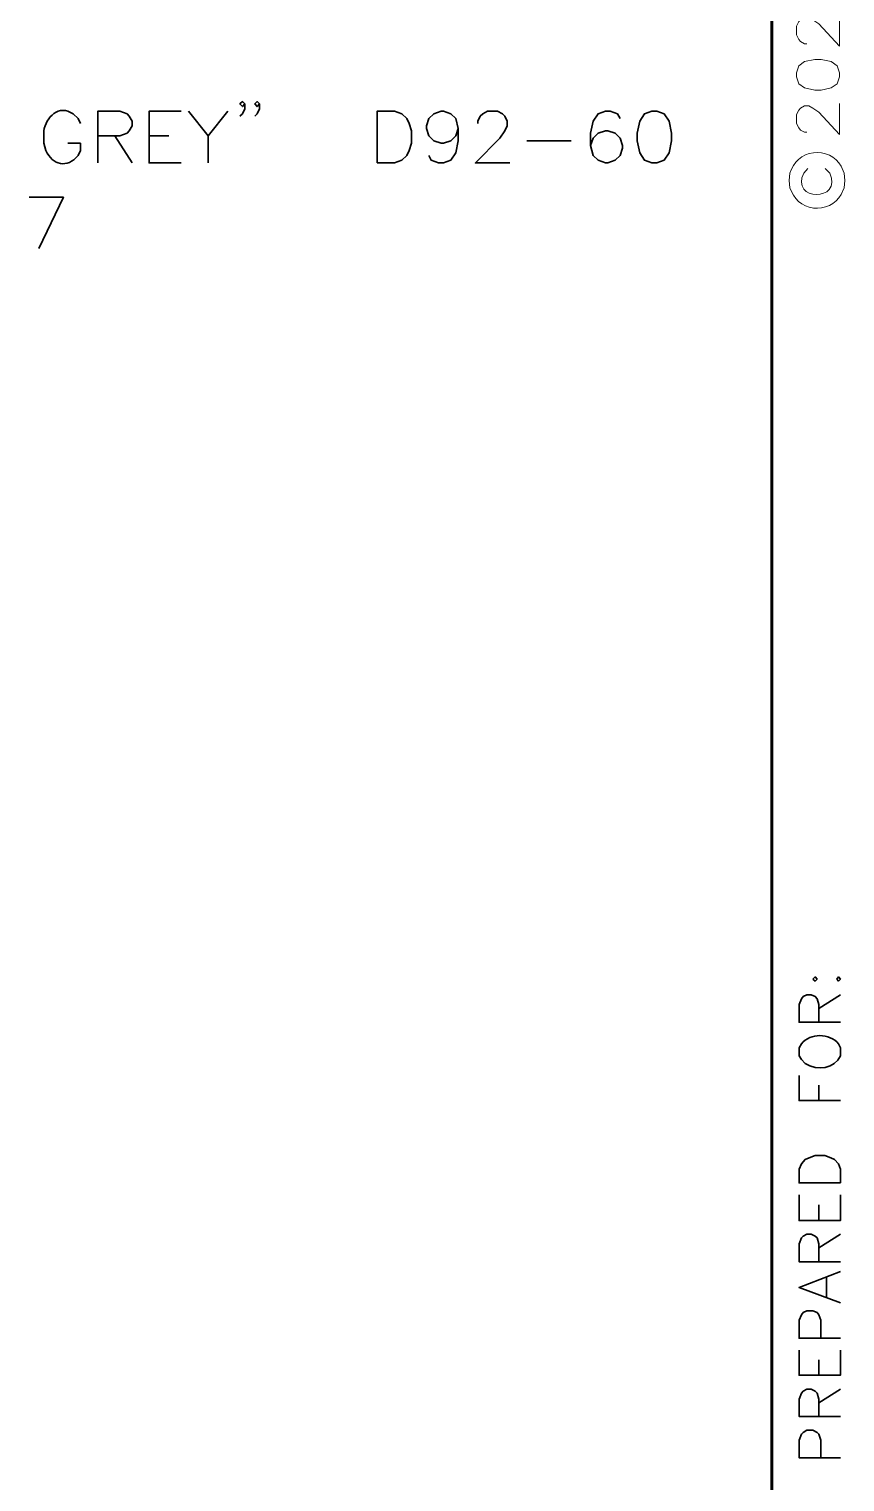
# Model space of a CAD drawing. Header units: inches. Extents: x 5 to 516, y -193 to 129.
# Drawn here: x 277.37 to 283.31, y -97.29 to -86.71 of the extents above; entities that cross this region are included whole.
import ezdxf

# ---------------------------------------------------------------- set-up
doc = ezdxf.new("R2010")
doc.units = ezdxf.units.IN
doc.header["$MEASUREMENT"] = 0
doc.layers.add('PDF3_Geometry', color=7, linetype='Continuous')

msp = doc.modelspace()

# ---------------------------------------------------------------- linework, layer by layer
at = {"layer": 'PDF3_Geometry', "lineweight": 60}
msp.add_lwpolyline([(282.7805003, -32.9700706), (282.7805003, -122.9609644)], dxfattribs=at)
at = {"layer": 'PDF3_Geometry', "lineweight": 15}
for points in [[(283.0371502, -86.8199506), (283.0204846, -86.8199506), (282.9904865, -86.803285), (282.977154, -86.7866194), (282.9604884, -86.7532882), (282.9604884, -86.689959), (282.977154, -86.6566278), (282.9904865, -86.6432953), (283.0204846, -86.6266297), (283.0504827, -86.6266297), (283.0804807, -86.6432953), (283.1238113, -86.6732934), (283.2738017, -86.8366162), (283.2738017, -86.6099641)], [(283.0371502, -87.4632437), (283.0204846, -87.4632437), (282.9904865, -87.4465781), (282.977154, -87.4299125), (282.9604884, -87.3999144), (282.9604884, -87.333252), (282.977154, -87.3032539), (282.9904865, -87.2865883), (283.0204846, -87.2699227), (283.0504827, -87.2699227), (283.0804807, -87.2865883), (283.1238113, -87.3165864), (283.2738017, -87.4799093), (283.2738017, -87.2532571)], [(283.0438162, -87.7265596), (283.0138181, -87.7598908)], [(283.2038059, -87.7598908), (283.1704747, -87.7265596)]]:
    msp.add_lwpolyline(points, dxfattribs=at)
msp.add_lwpolyline([(282.9604882, -87.0599356), (282.9771538, -87.1099324), (283.0204843, -87.1399305), (283.093813, -87.1565961), (283.1404766, -87.1565961), (283.2138053, -87.1399305), (283.2571358, -87.1099324), (283.2738014, -87.0599356), (283.2738014, -87.0299376), (283.2571358, -86.9799408), (283.2138053, -86.9466096), (283.1404766, -86.9332771), (283.093813, -86.9332771), (283.0204843, -86.9466096), (282.9771538, -86.9799408), (282.9604882, -87.0299376)], close=True, dxfattribs=at)
at = {"layer": 'PDF3_Geometry', "lineweight": 35}
for points in [[(278.9440797, -87.2565885), (278.9274141, -87.2765872), (278.9074154, -87.2565885), (278.9274141, -87.2399229), (278.9440797, -87.2565885), (278.9440797, -87.2932528), (278.9274141, -87.3299171), (278.9074154, -87.3465827)], [(279.0507394, -87.2565885), (279.0340738, -87.2765872), (279.0174082, -87.2565885), (279.0340738, -87.2399229), (279.0507394, -87.2565885), (279.0507394, -87.2932528), (279.0340738, -87.3299171), (279.0174082, -87.3465827)], [(277.7474893, -87.3999136), (277.7308237, -87.3632493), (277.6941594, -87.3299181)], [(277.8741477, -87.6865638), (277.8741477, -87.3099212), (278.0341375, -87.3099212), (278.0874674, -87.32992), (278.104133, -87.3465856), (278.1241317, -87.3832499), (278.1241317, -87.4165811), (278.104133, -87.4532454), (278.0874674, -87.469911), (278.0341375, -87.4899097), (277.8741477, -87.4899097)], [(278.4807756, -87.6865638), (278.2474572, -87.6865638), (278.2474572, -87.3099212), (278.4807756, -87.3099212)], [(278.5341057, -87.3099196), (278.6774298, -87.4899081), (278.6774298, -87.6865621)], [(278.8207542, -87.3099196), (278.6774301, -87.4899081)], [(280.497313, -87.4365798), (280.4806474, -87.4899097), (280.4439831, -87.526574), (280.3906531, -87.5432396), (280.3739875, -87.5432396), (280.3206576, -87.526574), (280.2839933, -87.4899097), (280.2673277, -87.4365798), (280.2673277, -87.4165811), (280.2839933, -87.3632512), (280.3206576, -87.32992), (280.3739875, -87.3099212), (280.3906531, -87.3099212), (280.4439831, -87.32992), (280.4806474, -87.3632512), (280.497313, -87.4365798), (280.497313, -87.526574), (280.4806474, -87.6132351), (280.4439831, -87.6665651), (280.3906531, -87.6865638), (280.3539888, -87.6865638), (280.3006589, -87.6665651), (280.2839933, -87.6332339)], [(280.6406372, -87.3999136), (280.6406372, -87.383248), (280.6573028, -87.3465837), (280.6773015, -87.3299181), (280.7106327, -87.3099194), (280.7839614, -87.3099194), (280.8206257, -87.3299181), (280.8372913, -87.3465837), (280.8539569, -87.383248), (280.8539569, -87.4165792), (280.8372913, -87.4532435), (280.800627, -87.5065734), (280.6239716, -87.6865619), (280.8739556, -87.6865619)], [(281.6772376, -87.3632508), (281.6572389, -87.3299196), (281.603909, -87.3099208), (281.5705778, -87.3099208), (281.5172479, -87.3299196), (281.4805836, -87.3832495), (281.4605848, -87.4699106), (281.4605848, -87.5599048), (281.4805836, -87.6332334), (281.5172479, -87.6665646), (281.5705778, -87.6865634), (281.5872434, -87.6865634), (281.6405733, -87.6665646), (281.6772376, -87.6332334), (281.6939032, -87.5799035), (281.6939032, -87.5599048), (281.6772376, -87.5065749), (281.6405733, -87.4699106), (281.5872434, -87.453245), (281.5705778, -87.453245), (281.5172479, -87.4699106), (281.4805836, -87.5065749), (281.4605848, -87.5599048)], [(277.4808397, -87.4532435), (277.4808397, -87.5432377), (277.4975053, -87.5965676)], [(277.7308237, -87.633232), (277.7474893, -87.5965676), (277.7474893, -87.5432377), (277.657495, -87.5432377)], [(277.9974732, -87.4899075), (278.1241318, -87.6865616)], [(278.2474572, -87.4899075), (278.3907814, -87.4899075)], [(280.9972809, -87.5265738), (281.3205935, -87.5265738)], [(277.4441759, -88.3098555), (277.6241643, -87.9365461), (277.3741803, -87.9365461)], [(283.2804682, -93.9428291), (282.9804874, -93.9428291), (282.9804874, -93.8128374), (282.997153, -93.7728399), (283.0104855, -93.7561744), (283.0371505, -93.7428419), (283.0671485, -93.7428419), (283.0971466, -93.7561744), (283.1104791, -93.7728399), (283.1238116, -93.8128374), (283.1238116, -93.9428291)], [(283.1238112, -93.8428361), (283.2804678, -93.7428426)], [(282.9971525, -94.0994859), (282.9804869, -94.129484), (282.9804869, -94.1861471), (282.9971525, -94.212812), (283.0238175, -94.2428101)], [(283.2804677, -94.1861471), (283.2804677, -94.129484), (283.2671352, -94.0994859)], [(283.2804682, -94.5127931), (282.9804874, -94.5127931), (282.9804874, -94.3294715)], [(283.1238112, -94.5127931), (283.1238112, -94.399467)], [(283.2804682, -95.1994141), (283.2804682, -95.3860688), (282.9804874, -95.3860688), (282.9804874, -95.1994141)], [(283.1238112, -95.3860688), (283.1238112, -95.2727427)], [(283.2804682, -95.6860509), (282.9804874, -95.6860509), (282.9804874, -95.5560592), (282.997153, -95.5127287), (283.0104855, -95.4993962), (283.0371505, -95.4860637), (283.0671485, -95.4860637), (283.0971466, -95.4993962), (283.1104791, -95.5127287), (283.1238116, -95.5560592), (283.1238116, -95.6860509)], [(283.1238112, -95.586058), (283.2804678, -95.4860644)], [(283.2804682, -95.9860296), (282.9804874, -95.8727036), (283.2804682, -95.7560444)], [(283.1804744, -95.9427008), (283.1804744, -95.7993767)], [(283.2804682, -96.2426796), (282.9804874, -96.2426796), (282.9804874, -96.1126879), (282.997153, -96.0726905), (283.0104855, -96.0560249), (283.0371505, -96.0426924), (283.080481, -96.0426924), (283.1104791, -96.0560249), (283.1238116, -96.0726905), (283.1371441, -96.1126879), (283.1371441, -96.2426796)], [(283.2804682, -96.3293433), (283.2804682, -96.5126648), (282.9804874, -96.5126648), (282.9804874, -96.3293433)], [(283.1238112, -96.5126648), (283.1238112, -96.3993388)], [(283.2804682, -96.8126436), (282.9804874, -96.8126436), (282.9804874, -96.685985), (282.997153, -96.6426545), (283.0104855, -96.629322), (283.0371505, -96.6126564), (283.0671485, -96.6126564), (283.0971466, -96.629322), (283.1104791, -96.6426545), (283.1238116, -96.685985), (283.1238116, -96.8126436)], [(283.1238112, -96.7126507), (283.2804678, -96.6126571)], [(283.2804682, -97.1126257), (282.9804874, -97.1126257), (282.9804874, -96.9859671), (282.997153, -96.9426366), (283.0104855, -96.9293041), (283.0371505, -96.9126385), (283.080481, -96.9126385), (283.1104791, -96.9293041), (283.1238116, -96.9426366), (283.1371441, -96.9859671), (283.1371441, -97.1126257)]]:
    msp.add_lwpolyline(points, dxfattribs=at)
for points in [[(279.9073511, -87.6865638), (279.9073511, -87.3099212), (280.0340096, -87.3099212), (280.0873395, -87.32992), (280.1240038, -87.3632512), (280.1406694, -87.3999155), (280.157335, -87.4532454), (280.157335, -87.5432396), (280.1406694, -87.5965695), (280.1240038, -87.6332339), (280.0873395, -87.6665651), (280.0340096, -87.6865638)], [(281.9072228, -87.3099196), (281.8538929, -87.3299183), (281.8205617, -87.3832483), (281.800563, -87.4699094), (281.800563, -87.5265724), (281.8205617, -87.6132335), (281.8538929, -87.6665634), (281.9072228, -87.6865621), (281.9438872, -87.6865621), (281.9972171, -87.6665634), (282.0338814, -87.6132335), (282.050547, -87.5265724), (282.050547, -87.4699094), (282.0338814, -87.3832483), (281.9972171, -87.3299183), (281.9438872, -87.3099196)], [(283.0804807, -93.629515), (283.0971463, -93.6428475), (283.1104788, -93.629515), (283.0971463, -93.6128494)], [(283.2538035, -93.629515), (283.267136, -93.6428475), (283.2804684, -93.629515), (283.267136, -93.6128494)], [(283.2804682, -95.1127539), (282.9804874, -95.1127539), (282.9804874, -95.0127603), (282.997153, -94.9727629), (283.023818, -94.9427648), (283.0538161, -94.9294323), (283.0971466, -94.9127667), (283.1671421, -94.9127667), (283.2104727, -94.9294323), (283.2371376, -94.9427648), (283.2671357, -94.9727629), (283.2804682, -95.0127603)]]:
    msp.add_lwpolyline(points, close=True, dxfattribs=at)
at = {"layer": 'PDF3_Geometry', "lineweight": 15}
msp.add_lwpolyline([(283.2871339, -87.9165473), (283.3071326, -87.8665505), (283.3137989, -87.8132206), (283.3071326, -87.7598906), (283.2871339, -87.7098938, 0.660609809), (282.9138245, -87.7598906), (282.9071583, -87.8132206), (282.9138245, -87.8665505, 0.660609809)], format="xyb", close=True, dxfattribs=at)
at = {"layer": 'PDF3_Geometry', "lineweight": 35}
for points in [[(277.6941594, -87.3299181), (277.5939436, -87.2562006), (277.4962276, -87.3525277), (277.4808397, -87.4532435)], [(277.4975053, -87.5965676), (277.54478, -87.7032275), (277.6514399, -87.7273926), (277.7308237, -87.633232)], [(283.2671352, -94.0994859), (283.2013617, -94.0206021), (283.0617595, -94.0186578), (282.9971525, -94.0994859)], [(283.0238175, -94.2428101), (283.1137006, -94.3000286), (283.2409702, -94.2802521), (283.2804677, -94.1861471)]]:
    msp.add_open_spline(points, degree=3, dxfattribs=at)
at = {"layer": 'PDF3_Geometry', "lineweight": 15}
msp.add_open_spline([(283.0138181, -87.7598908), (282.9117691, -87.9644888), (283.2990776, -87.9730993), (283.2038059, -87.7598908)], degree=3, dxfattribs=at)

doc.saveas('drawing.dxf')
